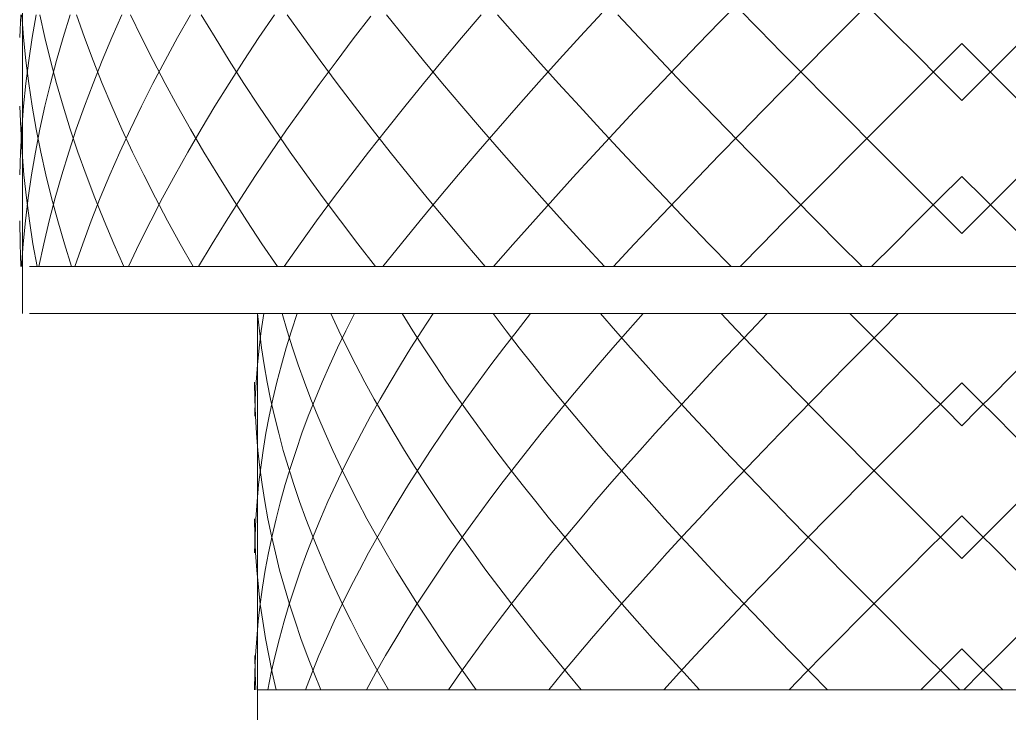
# Model space of a CAD drawing. Header units: millimetres. Extents: x -13140 to 14823, y 100 to 6213.
# Drawn here: x -2328.1 to -2117.5, y 2485 to 2632.5 of the extents above; entities that cross this region are included whole.
import ezdxf

# ---------------------------------------------------------------- set-up
doc = ezdxf.new("R2010")
doc.units = ezdxf.units.MM
doc.layers.add('E-LITE-EQPM', color=33, linetype='Continuous', lineweight=9)

# ---------------------------------------------------------------- blocks, each defined once
blk = doc.blocks.new('FP_33-ELEVAÇÃO 2 SUÍTE')
at = {"layer": 'E-LITE-EQPM'}
for p, q in [((5735.07, 2625.02), (5739.91, 2629.85)), ((5730.14, 2622.74), (5725.38, 2627.49)), ((5730.23, 2620.19), (5735.07, 2625.02)), ((5734.9, 2617.99), (5730.14, 2622.74)), ((5725.38, 2615.36), (5730.23, 2620.19)), ((5739.66, 2613.24), (5734.9, 2617.99)), ((5735.03, 2596.7), (5739.85, 2601.51)), ((5730.19, 2594.4), (5725.38, 2599.2)), ((5730.21, 2591.89), (5735.03, 2596.7)), ((5735.01, 2589.6), (5730.19, 2594.4)), ((5725.38, 2587.07), (5730.21, 2591.89)), ((5739.81, 2584.8), (5735.01, 2589.6))]:
    blk.add_line(p, q, dxfattribs=at)
blk = doc.blocks.new('FP_34-ELEVAÇÃO 2 SUÍTE')
at = {"layer": 'E-LITE-EQPM'}
for p, q in [((5525.38, 2770), (5525.38, 2580)), ((5673.79, 2632.03), (5678.39, 2636.76)), ((5701.69, 2632.09), (5706.41, 2636.83)), ((5524.84, 2628.72), (5525.01, 2633.59)), ((5525.61, 2628.72), (5525.23, 2633.59)), ((5527.45, 2628.72), (5528.3, 2633.59)), ((5530.13, 2628.72), (5529.07, 2633.59)), ((5534, 2628.72), (5535.52, 2633.59)), ((5538.56, 2628.72), (5536.84, 2633.59)), ((5544.38, 2628.72), (5546.54, 2633.59)), ((5550.72, 2628.72), (5548.37, 2633.59)), ((5558.37, 2628.72), (5561.13, 2633.59)), ((5566.37, 2628.72), (5563.43, 2633.59)), ((5575.7, 2628.72), (5579, 2633.59)), ((5585.19, 2628.72), (5581.73, 2633.59)), ((5606.8, 2628.72), (5602.9, 2633.59)), ((5618.88, 2628.67), (5623.04, 2633.54)), ((5630.79, 2628.72), (5626.51, 2633.59)), ((5644.21, 2629.01), (5648.73, 2633.92)), ((5656.67, 2628.72), (5652.1, 2633.59)), ((5682.27, 2630.4), (5677.57, 2635.21)), ((5710.85, 2629.85), (5706.02, 2634.69)), ((5595.8, 2628.44), (5599.55, 2633.28)), ((5669.22, 2627.3), (5673.79, 2632.03)), ((5696.98, 2627.36), (5701.69, 2632.09)), ((5687, 2625.58), (5682.27, 2630.4)), ((5715.69, 2625.02), (5710.85, 2629.85)), ((5526.1, 2623.85), (5525.61, 2628.72)), ((5526.72, 2623.85), (5527.45, 2628.72)), ((5531.31, 2623.85), (5530.13, 2628.72)), ((5532.6, 2623.85), (5534, 2628.72)), ((5540.4, 2623.85), (5538.56, 2628.72)), ((5542.33, 2623.85), (5544.38, 2628.72)), ((5553.17, 2623.85), (5550.72, 2628.72)), ((5555.72, 2623.85), (5558.37, 2628.72)), ((5569.39, 2623.85), (5566.37, 2628.72)), ((5572.49, 2623.85), (5575.7, 2628.72)), ((5588.72, 2623.85), (5585.19, 2628.72)), ((5592.13, 2623.59), (5595.8, 2628.44)), ((5610.78, 2623.85), (5606.8, 2628.72)), ((5614.77, 2623.81), (5618.88, 2628.67)), ((5635.13, 2623.85), (5630.79, 2628.72)), ((5639.74, 2624.11), (5644.21, 2629.01)), ((5661.28, 2623.85), (5656.67, 2628.72)), ((5664.68, 2622.57), (5669.22, 2627.3)), ((5692.29, 2622.62), (5696.98, 2627.36)), ((5720.62, 2622.74), (5725.38, 2627.49)), ((5691.74, 2620.77), (5687, 2625.58)), ((5720.53, 2620.19), (5715.69, 2625.02)), ((5526.1, 2618.97), (5526.72, 2623.85)), ((5526.72, 2618.97), (5526.1, 2623.85)), ((5531.31, 2618.97), (5532.6, 2623.85)), ((5532.6, 2618.97), (5531.31, 2623.85)), ((5540.39, 2618.97), (5542.33, 2623.85)), ((5542.34, 2618.97), (5540.4, 2623.85)), ((5553.16, 2618.97), (5555.72, 2623.85)), ((5555.73, 2618.97), (5553.17, 2623.85)), ((5569.38, 2618.97), (5572.49, 2623.85)), ((5572.51, 2618.97), (5569.39, 2623.85)), ((5588.54, 2618.75), (5592.13, 2623.59)), ((5592.34, 2618.97), (5588.72, 2623.85)), ((5610.73, 2618.94), (5614.77, 2623.81)), ((5614.82, 2618.97), (5610.78, 2623.85)), ((5639.52, 2618.97), (5635.13, 2623.85)), ((5635.32, 2619.21), (5639.74, 2624.11)), ((5665.93, 2618.97), (5661.28, 2623.85)), ((5660.18, 2617.84), (5664.68, 2622.57)), ((5687.61, 2617.89), (5692.29, 2622.62)), ((5696.51, 2615.96), (5691.74, 2620.77)), ((5715.86, 2617.99), (5720.62, 2622.74)), ((5525.6, 2614.1), (5526.1, 2618.97)), ((5527.45, 2614.1), (5526.72, 2618.97)), ((5530.13, 2614.1), (5531.31, 2618.97)), ((5534.01, 2614.1), (5532.6, 2618.97)), ((5538.55, 2614.1), (5540.39, 2618.97)), ((5544.39, 2614.1), (5542.34, 2618.97)), ((5550.71, 2614.1), (5553.16, 2618.97)), ((5558.39, 2614.1), (5555.73, 2618.97)), ((5566.35, 2614.1), (5569.38, 2618.97)), ((5575.72, 2614.1), (5572.51, 2618.97)), ((5585.03, 2613.91), (5588.54, 2618.75)), ((5596.03, 2614.1), (5592.34, 2618.97)), ((5606.76, 2614.07), (5610.73, 2618.94)), ((5618.93, 2614.1), (5614.82, 2618.97)), ((5630.96, 2614.31), (5635.32, 2619.21)), ((5643.96, 2614.1), (5639.52, 2618.97)), ((5670.61, 2614.1), (5665.93, 2618.97)), ((5725.38, 2615.36), (5720.53, 2620.19)), ((5655.71, 2613.11), (5660.18, 2617.84)), ((5682.96, 2613.15), (5687.61, 2617.89)), ((5711.1, 2613.24), (5715.86, 2617.99)), ((5701.3, 2611.14), (5696.51, 2615.96)), ((5525.01, 2609.23), (5524.84, 2614.1)), ((5525.23, 2609.23), (5525.6, 2614.1)), ((5528.3, 2609.23), (5527.45, 2614.1)), ((5529.07, 2609.23), (5530.13, 2614.1)), ((5535.53, 2609.23), (5534.01, 2614.1)), ((5536.83, 2609.23), (5538.55, 2614.1)), ((5546.55, 2609.23), (5544.39, 2614.1)), ((5548.36, 2609.23), (5550.71, 2614.1)), ((5561.14, 2609.23), (5558.39, 2614.1)), ((5563.42, 2609.23), (5566.35, 2614.1)), ((5579.01, 2609.23), (5575.72, 2614.1)), ((5581.6, 2609.06), (5585.03, 2613.91)), ((5599.81, 2609.23), (5596.03, 2614.1)), ((5602.86, 2609.2), (5606.76, 2614.07)), ((5623.11, 2609.23), (5618.93, 2614.1)), ((5626.65, 2609.41), (5630.96, 2614.31)), ((5648.45, 2609.23), (5643.96, 2614.1)), ((5651.28, 2608.38), (5655.71, 2613.11)), ((5675.33, 2609.23), (5670.61, 2614.1)), ((5678.33, 2608.41), (5682.96, 2613.15)), ((5706.36, 2608.49), (5711.1, 2613.24)), ((5706.1, 2606.33), (5701.3, 2611.14)), ((5524.97, 2604.36), (5525.23, 2609.23)), ((5525.29, 2604.36), (5525.01, 2609.23)), ((5528.12, 2604.36), (5529.07, 2609.23)), ((5529.27, 2604.36), (5528.3, 2609.23)), ((5535.22, 2604.36), (5536.83, 2609.23)), ((5537.17, 2604.36), (5535.53, 2609.23)), ((5546.11, 2604.36), (5548.36, 2609.23)), ((5548.82, 2604.36), (5546.55, 2609.23)), ((5560.59, 2604.36), (5563.42, 2609.23)), ((5564, 2604.36), (5561.14, 2609.23)), ((5578.25, 2604.22), (5581.6, 2609.06)), ((5582.4, 2604.36), (5579.01, 2609.23)), ((5599.03, 2604.34), (5602.86, 2609.2)), ((5603.65, 2604.36), (5599.81, 2609.23)), ((5622.4, 2604.51), (5626.65, 2609.41)), ((5627.34, 2604.36), (5623.11, 2609.23)), ((5646.89, 2603.65), (5651.28, 2608.38)), ((5652.98, 2604.36), (5648.45, 2609.23)), ((5673.72, 2603.68), (5678.33, 2608.41)), ((5680.07, 2604.36), (5675.33, 2609.23)), ((5701.62, 2603.74), (5706.36, 2608.49)), ((5710.91, 2601.51), (5706.1, 2606.33)), ((5524.83, 2599.49), (5524.97, 2604.36)), ((5525.69, 2599.49), (5525.29, 2604.36)), ((5527.3, 2599.49), (5528.12, 2604.36)), ((5530.35, 2599.49), (5529.27, 2604.36)), ((5533.72, 2599.49), (5535.22, 2604.36)), ((5538.91, 2599.49), (5537.17, 2604.36)), ((5543.98, 2599.49), (5546.11, 2604.36)), ((5551.19, 2599.49), (5548.82, 2604.36)), ((5557.85, 2599.49), (5560.59, 2604.36)), ((5566.95, 2599.49), (5564, 2604.36)), ((5575, 2599.38), (5578.25, 2604.22)), ((5585.87, 2599.49), (5582.4, 2604.36)), ((5595.28, 2599.47), (5599.03, 2604.34)), ((5607.57, 2599.49), (5603.65, 2604.36)), ((5618.21, 2599.61), (5622.4, 2604.51)), ((5631.63, 2599.49), (5627.34, 2604.36)), ((5657.56, 2599.49), (5652.98, 2604.36)), ((5684.84, 2599.49), (5680.07, 2604.36)), ((5642.55, 2598.92), (5646.89, 2603.65)), ((5669.15, 2598.94), (5673.72, 2603.68)), ((5696.9, 2598.99), (5701.62, 2603.74)), ((5715.73, 2596.7), (5710.91, 2601.51)), ((5526.21, 2594.62), (5525.69, 2599.49)), ((5526.59, 2594.62), (5527.3, 2599.49)), ((5531.55, 2594.62), (5530.35, 2599.49)), ((5532.34, 2594.62), (5533.72, 2599.49)), ((5540.77, 2594.62), (5538.91, 2599.49)), ((5541.94, 2594.62), (5543.98, 2599.49)), ((5553.66, 2594.62), (5551.19, 2599.49)), ((5555.21, 2594.62), (5557.85, 2599.49)), ((5569.99, 2594.62), (5566.95, 2599.49)), ((5571.83, 2594.53), (5575, 2599.38)), ((5589.42, 2594.62), (5585.87, 2599.49)), ((5591.6, 2594.6), (5595.28, 2599.47)), ((5611.56, 2594.62), (5607.57, 2599.49)), ((5614.09, 2594.7), (5618.21, 2599.61)), ((5635.98, 2594.62), (5631.63, 2599.49)), ((5638.26, 2594.19), (5642.55, 2598.92)), ((5662.18, 2594.62), (5657.56, 2599.49)), ((5664.61, 2594.21), (5669.15, 2598.94)), ((5689.64, 2594.62), (5684.84, 2599.49)), ((5692.2, 2594.25), (5696.9, 2598.99)), ((5720.57, 2594.4), (5725.38, 2599.2)), ((5720.55, 2591.89), (5715.73, 2596.7)), ((5525.99, 2589.74), (5526.59, 2594.62)), ((5526.85, 2589.74), (5526.21, 2594.62)), ((5531.07, 2589.74), (5532.34, 2594.62)), ((5532.87, 2589.74), (5531.55, 2594.62)), ((5540.02, 2589.74), (5541.94, 2594.62)), ((5542.73, 2589.74), (5540.77, 2594.62)), ((5552.68, 2589.74), (5555.21, 2594.62)), ((5556.24, 2589.74), (5553.66, 2594.62)), ((5568.75, 2589.69), (5571.83, 2594.53)), ((5573.12, 2589.74), (5569.99, 2594.62)), ((5588, 2589.73), (5591.6, 2594.6)), ((5593.05, 2589.74), (5589.42, 2594.62)), ((5610.03, 2589.8), (5614.09, 2594.7)), ((5615.62, 2589.74), (5611.56, 2594.62)), ((5634.01, 2589.46), (5638.26, 2594.19)), ((5640.38, 2589.74), (5635.98, 2594.62)), ((5660.1, 2589.47), (5664.61, 2594.21)), ((5666.83, 2589.74), (5662.18, 2594.62)), ((5687.51, 2589.5), (5692.2, 2594.25)), ((5694.46, 2589.74), (5689.64, 2594.62)), ((5715.75, 2589.6), (5720.57, 2594.4)), ((5725.38, 2587.07), (5720.55, 2591.89)), ((5524.87, 2584.87), (5524.8, 2589.74)), ((5525.52, 2584.87), (5525.99, 2589.74)), ((5527.61, 2584.87), (5526.85, 2589.74)), ((5529.91, 2584.87), (5531.07, 2589.74)), ((5534.3, 2584.87), (5532.87, 2589.74)), ((5538.21, 2584.87), (5540.02, 2589.74)), ((5544.8, 2584.87), (5542.73, 2589.74)), ((5550.24, 2584.87), (5552.68, 2589.74)), ((5558.91, 2584.87), (5556.24, 2589.74)), ((5565.76, 2584.84), (5568.75, 2589.69)), ((5576.35, 2584.87), (5573.12, 2589.74)), ((5584.49, 2584.87), (5588, 2589.73)), ((5596.76, 2584.87), (5593.05, 2589.74)), ((5606.05, 2584.9), (5610.03, 2589.8)), ((5619.74, 2584.87), (5615.62, 2589.74)), ((5629.81, 2584.73), (5634.01, 2589.46)), ((5644.83, 2584.87), (5640.38, 2589.74)), ((5655.63, 2584.74), (5660.1, 2589.47)), ((5671.52, 2584.87), (5666.83, 2589.74)), ((5682.84, 2584.75), (5687.51, 2589.5)), ((5699.29, 2584.87), (5694.46, 2589.74)), ((5710.95, 2584.8), (5715.75, 2589.6)), ((5602.13, 2580), (5606.05, 2584.9)), ((5525.05, 2580), (5524.87, 2584.87)), ((5525.17, 2580), (5525.52, 2584.87)), ((5528.48, 2580), (5527.61, 2584.87)), ((5528.88, 2580), (5529.91, 2584.87)), ((5535.84, 2580), (5534.3, 2584.87)), ((5536.51, 2580), (5538.21, 2584.87)), ((5546.98, 2580), (5544.8, 2584.87)), ((5547.91, 2580), (5550.24, 2584.87)), ((5561.69, 2580), (5558.91, 2584.87)), ((5562.86, 2580), (5565.76, 2584.84)), ((5579.66, 2580), (5576.35, 2584.87)), ((5581.06, 2580), (5584.49, 2584.87)), ((5600.55, 2580), (5596.76, 2584.87)), ((5623.92, 2580), (5619.74, 2584.87)), ((5625.67, 2580), (5629.81, 2584.73)), ((5649.32, 2580), (5644.83, 2584.87)), ((5651.19, 2580), (5655.63, 2584.74)), ((5676.24, 2580), (5671.52, 2584.87)), ((5678.2, 2580), (5682.84, 2584.75)), ((5704.15, 2580), (5699.29, 2584.87)), ((5706.15, 2580), (5710.95, 2584.8))]:
    blk.add_line(p, q, dxfattribs=at)
blk = doc.blocks.new('FP_35-ELEVAÇÃO 2 SUÍTE')
at = {"layer": 'E-LITE-EQPM'}
for p, q in [((5742.59, 2566.36), (5738.96, 2570)), ((5745.83, 2566.59), (5749.21, 2570)), ((5770.32, 2566.36), (5766.83, 2570)), ((5773.36, 2566.53), (5776.66, 2570)), ((5796.47, 2566.36), (5793.23, 2570)), ((5799.13, 2566.36), (5802.29, 2570)), ((5820.09, 2566.36), (5817.22, 2570)), ((5822.43, 2566.36), (5825.19, 2570)), ((5840.36, 2566.36), (5837.96, 2570)), ((5842.29, 2566.36), (5844.56, 2570)), ((5856.54, 2566.36), (5854.71, 2570)), ((5858.01, 2566.36), (5859.7, 2570)), ((5868.08, 2566.36), (5866.88, 2570)), ((5869.02, 2566.36), (5870.08, 2570)), ((5874.56, 2566.36), (5874.03, 2570)), ((5874.95, 2566.36), (5875.33, 2570)), ((5875.38, 2490), (5875.38, 2570)), ((5742.44, 2563.19), (5745.83, 2566.59)), ((5746.21, 2562.73), (5742.59, 2566.36)), ((5770.05, 2563.05), (5773.36, 2566.53)), ((5773.8, 2562.73), (5770.32, 2566.36)), ((5795.92, 2562.73), (5799.13, 2566.36)), ((5799.66, 2562.73), (5796.47, 2566.36)), ((5819.61, 2562.73), (5822.43, 2566.36)), ((5822.9, 2562.73), (5820.09, 2566.36)), ((5839.96, 2562.73), (5842.29, 2566.36)), ((5842.68, 2562.73), (5840.36, 2566.36)), ((5856.24, 2562.73), (5858.01, 2566.36)), ((5858.3, 2562.73), (5856.54, 2566.36)), ((5867.89, 2562.73), (5869.02, 2566.36)), ((5869.21, 2562.73), (5868.08, 2566.36)), ((5874.48, 2562.73), (5874.95, 2566.36)), ((5875.02, 2562.73), (5874.56, 2566.36)), ((5739.04, 2559.78), (5742.44, 2563.19)), ((5749.82, 2559.09), (5746.21, 2562.73)), ((5766.7, 2559.58), (5770.05, 2563.05)), ((5777.24, 2559.09), (5773.8, 2562.73)), ((5792.68, 2559.09), (5795.92, 2562.73)), ((5802.82, 2559.09), (5799.66, 2562.73)), ((5816.74, 2559.09), (5819.61, 2562.73)), ((5825.65, 2559.09), (5822.9, 2562.73)), ((5837.55, 2559.09), (5839.96, 2562.73)), ((5844.93, 2559.09), (5842.68, 2562.73)), ((5854.4, 2559.09), (5856.24, 2562.73)), ((5859.98, 2559.09), (5858.3, 2562.73)), ((5866.67, 2559.09), (5867.89, 2562.73)), ((5870.25, 2559.09), (5869.21, 2562.73)), ((5873.93, 2559.09), (5874.48, 2562.73)), ((5875.38, 2559.09), (5875.02, 2562.73)), ((5735.63, 2556.38), (5739.04, 2559.78)), ((5753.41, 2555.45), (5749.82, 2559.09)), ((5763.34, 2556.1), (5766.7, 2559.58)), ((5780.65, 2555.45), (5777.24, 2559.09)), ((5789.39, 2555.45), (5792.68, 2559.09)), ((5805.93, 2555.45), (5802.82, 2559.09)), ((5813.81, 2555.45), (5816.74, 2559.09)), ((5828.35, 2555.45), (5825.65, 2559.09)), ((5835.09, 2555.45), (5837.55, 2559.09)), ((5847.12, 2555.45), (5844.93, 2559.09)), ((5852.48, 2555.45), (5854.4, 2559.09)), ((5861.57, 2555.45), (5859.98, 2559.09)), ((5865.36, 2555.45), (5866.67, 2559.09)), ((5871.2, 2555.45), (5870.25, 2559.09)), ((5873.28, 2555.45), (5873.93, 2559.09)), ((5875.66, 2555.45), (5875.38, 2559.09)), ((5732.21, 2552.97), (5735.63, 2556.38)), ((5756.99, 2551.82), (5753.41, 2555.45)), ((5759.95, 2552.63), (5763.34, 2556.1)), ((5784.03, 2551.82), (5780.65, 2555.45)), ((5786.07, 2551.82), (5789.39, 2555.45)), ((5808.99, 2551.82), (5805.93, 2555.45)), ((5810.83, 2551.82), (5813.81, 2555.45)), ((5830.98, 2551.82), (5828.35, 2555.45)), ((5832.55, 2551.82), (5835.09, 2555.45)), ((5849.23, 2551.82), (5847.12, 2555.45)), ((5850.48, 2551.82), (5852.48, 2555.45)), ((5863.09, 2551.82), (5861.57, 2555.45)), ((5863.97, 2551.82), (5865.36, 2555.45)), ((5872.07, 2551.82), (5871.2, 2555.45)), ((5872.55, 2551.82), (5873.28, 2555.45)), ((5875.85, 2551.82), (5875.66, 2555.45)), ((5875.92, 2551.82), (5875.96, 2555.45)), ((5729.02, 2551.63), (5725.38, 2555.26)), ((5728.8, 2549.57), (5732.21, 2552.97)), ((5732.66, 2548.01), (5729.02, 2551.63)), ((5756.55, 2549.15), (5759.95, 2552.63)), ((5760.55, 2548.18), (5756.99, 2551.82)), ((5782.71, 2548.18), (5786.07, 2551.82)), ((5787.37, 2548.18), (5784.03, 2551.82)), ((5807.8, 2548.18), (5810.83, 2551.82)), ((5812, 2548.18), (5808.99, 2551.82)), ((5829.96, 2548.18), (5832.55, 2551.82)), ((5833.55, 2548.18), (5830.98, 2551.82)), ((5848.41, 2548.18), (5850.48, 2551.82)), ((5851.27, 2548.18), (5849.23, 2551.82)), ((5862.51, 2548.18), (5863.97, 2551.82)), ((5864.53, 2548.18), (5863.09, 2551.82)), ((5871.74, 2548.18), (5872.55, 2551.82)), ((5872.85, 2548.18), (5872.07, 2551.82)), ((5875.78, 2548.18), (5875.92, 2551.82)), ((5875.94, 2548.18), (5875.85, 2551.82)), ((5725.38, 2546.16), (5728.8, 2549.57)), ((5753.13, 2545.68), (5756.55, 2549.15)), ((5736.29, 2544.38), (5732.66, 2548.01)), ((5764.09, 2544.55), (5760.55, 2548.18)), ((5779.32, 2544.55), (5782.71, 2548.18)), ((5790.68, 2544.55), (5787.37, 2548.18)), ((5804.72, 2544.55), (5807.8, 2548.18)), ((5814.96, 2544.55), (5812, 2548.18)), ((5827.3, 2544.55), (5829.96, 2548.18)), ((5836.06, 2544.55), (5833.55, 2548.18)), ((5846.27, 2544.55), (5848.41, 2548.18)), ((5853.24, 2544.55), (5851.27, 2548.18)), ((5860.96, 2544.55), (5862.51, 2548.18)), ((5865.88, 2544.55), (5864.53, 2548.18)), ((5870.84, 2544.55), (5871.74, 2548.18)), ((5873.54, 2544.55), (5872.85, 2548.18)), ((5875.56, 2544.55), (5875.78, 2548.18)), ((5749.69, 2542.2), (5753.13, 2545.68)), ((5739.92, 2540.76), (5736.29, 2544.38)), ((5767.61, 2540.91), (5764.09, 2544.55)), ((5775.9, 2540.91), (5779.32, 2544.55)), ((5793.95, 2540.91), (5790.68, 2544.55)), ((5801.59, 2540.91), (5804.72, 2544.55)), ((5817.87, 2540.91), (5814.96, 2544.55)), ((5824.58, 2540.91), (5827.3, 2544.55)), ((5838.5, 2540.91), (5836.06, 2544.55)), ((5844.06, 2540.91), (5846.27, 2544.55)), ((5855.13, 2540.91), (5853.24, 2544.55)), ((5859.33, 2540.91), (5860.96, 2544.55)), ((5867.15, 2540.91), (5865.88, 2544.55)), ((5869.85, 2540.91), (5870.84, 2544.55)), ((5874.15, 2540.91), (5873.54, 2544.55)), ((5875.25, 2540.91), (5875.56, 2544.55)), ((5743.53, 2537.13), (5739.92, 2540.76)), ((5746.24, 2538.73), (5749.69, 2542.2)), ((5771.1, 2537.27), (5767.61, 2540.91)), ((5772.44, 2537.27), (5775.9, 2540.91)), ((5797.18, 2537.27), (5793.95, 2540.91)), ((5798.42, 2537.27), (5801.59, 2540.91)), ((5820.72, 2537.27), (5817.87, 2540.91)), ((5821.81, 2537.27), (5824.58, 2540.91)), ((5840.88, 2537.27), (5838.5, 2540.91)), ((5841.78, 2537.27), (5844.06, 2540.91)), ((5856.94, 2537.27), (5855.13, 2540.91)), ((5857.62, 2537.27), (5859.33, 2540.91)), ((5868.34, 2537.27), (5867.15, 2540.91)), ((5868.78, 2537.27), (5869.85, 2540.91)), ((5874.67, 2537.27), (5874.15, 2540.91)), ((5874.85, 2537.27), (5875.25, 2540.91)), ((5742.78, 2535.25), (5746.24, 2538.73)), ((5747.14, 2533.51), (5743.53, 2537.13)), ((5768.96, 2533.64), (5772.44, 2537.27)), ((5774.56, 2533.64), (5771.1, 2537.27)), ((5795.21, 2533.64), (5798.42, 2537.27)), ((5800.37, 2533.64), (5797.18, 2537.27)), ((5818.98, 2533.64), (5821.81, 2537.27)), ((5823.52, 2533.64), (5820.72, 2537.27)), ((5839.43, 2533.64), (5841.78, 2537.27)), ((5843.19, 2533.64), (5840.88, 2537.27)), ((5855.84, 2533.64), (5857.62, 2537.27)), ((5858.68, 2533.64), (5856.94, 2537.27)), ((5867.62, 2533.64), (5868.78, 2537.27)), ((5869.45, 2533.64), (5868.34, 2537.27)), ((5874.36, 2533.64), (5874.85, 2537.27)), ((5875.11, 2533.64), (5874.67, 2537.27)), ((5739.31, 2531.78), (5742.78, 2535.25)), ((5750.74, 2529.88), (5747.14, 2533.51)), ((5765.45, 2530), (5768.96, 2533.64)), ((5778, 2530), (5774.56, 2533.64)), ((5791.95, 2530), (5795.21, 2533.64)), ((5803.51, 2530), (5800.37, 2533.64)), ((5816.09, 2530), (5818.98, 2533.64)), ((5826.26, 2530), (5823.52, 2533.64)), ((5837.01, 2530), (5839.43, 2533.64)), ((5845.42, 2530), (5843.19, 2533.64)), ((5853.98, 2530), (5855.84, 2533.64)), ((5860.34, 2530), (5858.68, 2533.64)), ((5866.38, 2530), (5867.62, 2533.64)), ((5870.47, 2530), (5869.45, 2533.64)), ((5873.79, 2530), (5874.36, 2533.64)), ((5875.45, 2530), (5875.11, 2533.64)), ((5735.84, 2528.3), (5739.31, 2531.78)), ((5732.35, 2524.83), (5735.84, 2528.3)), ((5754.32, 2526.26), (5750.74, 2529.88)), ((5761.92, 2526.36), (5765.45, 2530)), ((5781.4, 2526.36), (5778, 2530)), ((5788.66, 2526.36), (5791.95, 2530)), ((5806.61, 2526.36), (5803.51, 2530)), ((5813.15, 2526.36), (5816.09, 2530)), ((5828.94, 2526.36), (5826.26, 2530)), ((5834.53, 2526.36), (5837.01, 2530)), ((5847.59, 2526.36), (5845.42, 2530)), ((5852.04, 2526.36), (5853.98, 2530)), ((5861.92, 2526.36), (5860.34, 2530)), ((5865.06, 2526.36), (5866.38, 2530)), ((5871.4, 2526.36), (5870.47, 2530)), ((5873.13, 2526.36), (5873.79, 2530)), ((5875.71, 2526.36), (5875.45, 2530)), ((5729.09, 2523.28), (5725.38, 2526.97)), ((5757.88, 2522.63), (5754.32, 2526.26)), ((5758.37, 2522.73), (5761.92, 2526.36)), ((5784.77, 2522.73), (5781.4, 2526.36)), ((5785.33, 2522.73), (5788.66, 2526.36)), ((5809.66, 2522.73), (5806.61, 2526.36)), ((5810.16, 2522.73), (5813.15, 2526.36)), ((5831.56, 2522.73), (5828.94, 2526.36)), ((5831.98, 2522.73), (5834.53, 2526.36)), ((5849.69, 2522.73), (5847.59, 2526.36)), ((5850.03, 2522.73), (5852.04, 2526.36)), ((5863.42, 2522.73), (5861.92, 2526.36)), ((5863.66, 2522.73), (5865.06, 2526.36)), ((5872.25, 2522.73), (5871.4, 2526.36)), ((5872.38, 2522.73), (5873.13, 2526.36)), ((5875.88, 2522.73), (5875.71, 2526.36)), ((5875.89, 2522.73), (5875.96, 2526.36)), ((5728.87, 2521.35), (5732.35, 2524.83)), ((5732.8, 2519.58), (5729.09, 2523.28)), ((5754.8, 2519.09), (5758.37, 2522.73)), ((5761.42, 2519), (5757.88, 2522.63)), ((5781.96, 2519.09), (5785.33, 2522.73)), ((5788.11, 2519.09), (5784.77, 2522.73)), ((5807.12, 2519.09), (5810.16, 2522.73)), ((5812.66, 2519.09), (5809.66, 2522.73)), ((5829.37, 2519.09), (5831.98, 2522.73)), ((5834.11, 2519.09), (5831.56, 2522.73)), ((5847.94, 2519.09), (5850.03, 2522.73)), ((5851.71, 2519.09), (5849.69, 2522.73)), ((5862.17, 2519.09), (5863.66, 2522.73)), ((5864.83, 2519.09), (5863.42, 2522.73)), ((5871.55, 2519.09), (5872.38, 2522.73)), ((5873.01, 2519.09), (5872.25, 2522.73)), ((5875.74, 2519.09), (5875.89, 2522.73)), ((5875.96, 2519.09), (5875.88, 2522.73)), ((5725.38, 2517.88), (5728.87, 2521.35)), ((5736.51, 2515.88), (5732.8, 2519.58)), ((5751.21, 2515.45), (5754.8, 2519.09)), ((5764.95, 2515.38), (5761.42, 2519)), ((5778.56, 2515.45), (5781.96, 2519.09)), ((5791.41, 2515.45), (5788.11, 2519.09)), ((5804.03, 2515.45), (5807.12, 2519.09)), ((5815.61, 2515.45), (5812.66, 2519.09)), ((5826.7, 2515.45), (5829.37, 2519.09)), ((5836.61, 2515.45), (5834.11, 2519.09)), ((5845.79, 2515.45), (5847.94, 2519.09)), ((5853.66, 2515.45), (5851.71, 2519.09)), ((5860.6, 2515.45), (5862.17, 2519.09)), ((5866.17, 2515.45), (5864.83, 2519.09)), ((5870.63, 2515.45), (5871.55, 2519.09)), ((5873.69, 2515.45), (5873.01, 2519.09)), ((5875.5, 2515.45), (5875.74, 2519.09)), ((5740.2, 2512.18), (5736.51, 2515.88)), ((5747.61, 2511.82), (5751.21, 2515.45)), ((5768.45, 2511.75), (5764.95, 2515.38)), ((5775.13, 2511.82), (5778.56, 2515.45)), ((5794.67, 2511.82), (5791.41, 2515.45)), ((5800.89, 2511.82), (5804.03, 2515.45)), ((5818.5, 2511.82), (5815.61, 2515.45)), ((5823.97, 2511.82), (5826.7, 2515.45)), ((5839.03, 2511.82), (5836.61, 2515.45)), ((5843.56, 2511.82), (5845.79, 2515.45)), ((5855.54, 2511.82), (5853.66, 2515.45)), ((5858.96, 2511.82), (5860.6, 2515.45)), ((5867.42, 2511.82), (5866.17, 2515.45)), ((5869.62, 2511.82), (5870.63, 2515.45)), ((5874.28, 2511.82), (5873.69, 2515.45)), ((5875.17, 2511.82), (5875.5, 2515.45)), ((5743.89, 2508.49), (5740.2, 2512.18)), ((5743.99, 2508.18), (5747.61, 2511.82)), ((5771.92, 2508.13), (5768.45, 2511.75)), ((5771.67, 2508.18), (5775.13, 2511.82)), ((5797.89, 2508.18), (5794.67, 2511.82)), ((5797.71, 2508.18), (5800.89, 2511.82)), ((5821.34, 2508.18), (5818.5, 2511.82)), ((5821.19, 2508.18), (5823.97, 2511.82)), ((5841.39, 2508.18), (5839.03, 2511.82)), ((5841.26, 2508.18), (5843.56, 2511.82)), ((5857.33, 2508.18), (5855.54, 2511.82)), ((5857.23, 2508.18), (5858.96, 2511.82)), ((5868.59, 2508.18), (5867.42, 2511.82)), ((5868.53, 2508.18), (5869.62, 2511.82)), ((5874.78, 2508.18), (5874.28, 2511.82)), ((5874.75, 2508.18), (5875.17, 2511.82)), ((5740.36, 2504.55), (5743.99, 2508.18)), ((5747.57, 2504.79), (5743.89, 2508.49)), ((5768.19, 2504.55), (5771.67, 2508.18)), ((5775.37, 2504.5), (5771.92, 2508.13)), ((5794.49, 2504.55), (5797.71, 2508.18)), ((5801.07, 2504.55), (5797.89, 2508.18)), ((5818.34, 2504.55), (5821.19, 2508.18)), ((5824.13, 2504.55), (5821.34, 2508.18)), ((5838.9, 2504.55), (5841.26, 2508.18)), ((5843.69, 2504.55), (5841.39, 2508.18)), ((5855.43, 2504.55), (5857.23, 2508.18)), ((5859.05, 2504.55), (5857.33, 2508.18)), ((5867.35, 2504.55), (5868.53, 2508.18)), ((5869.68, 2504.55), (5868.59, 2508.18)), ((5874.24, 2504.55), (5874.75, 2508.18)), ((5875.19, 2504.55), (5874.78, 2508.18)), ((5736.73, 2500.91), (5740.36, 2504.55)), ((5751.23, 2501.09), (5747.57, 2504.79)), ((5764.67, 2500.91), (5768.19, 2504.55)), ((5778.79, 2500.88), (5775.37, 2504.5)), ((5791.22, 2500.91), (5794.49, 2504.55)), ((5804.2, 2500.91), (5801.07, 2504.55)), ((5815.44, 2500.91), (5818.34, 2504.55)), ((5826.86, 2500.91), (5824.13, 2504.55)), ((5836.47, 2500.91), (5838.9, 2504.55)), ((5845.91, 2500.91), (5843.69, 2504.55)), ((5853.55, 2500.91), (5855.43, 2504.55)), ((5860.69, 2500.91), (5859.05, 2504.55)), ((5866.1, 2500.91), (5867.35, 2504.55)), ((5870.68, 2500.91), (5869.68, 2504.55)), ((5873.65, 2500.91), (5874.24, 2504.55)), ((5875.51, 2500.91), (5875.19, 2504.55)), ((5733.09, 2497.27), (5736.73, 2500.91)), ((5754.88, 2497.39), (5751.23, 2501.09)), ((5761.14, 2497.27), (5764.67, 2500.91)), ((5782.17, 2497.25), (5778.79, 2500.88)), ((5787.92, 2497.27), (5791.22, 2500.91)), ((5807.29, 2497.27), (5804.2, 2500.91)), ((5812.49, 2497.27), (5815.44, 2500.91)), ((5829.52, 2497.27), (5826.86, 2500.91)), ((5833.97, 2497.27), (5836.47, 2500.91)), ((5848.06, 2497.27), (5845.91, 2500.91)), ((5851.6, 2497.27), (5853.55, 2500.91)), ((5862.26, 2497.27), (5860.69, 2500.91)), ((5864.76, 2497.27), (5866.1, 2500.91)), ((5871.6, 2497.27), (5870.68, 2500.91)), ((5872.97, 2497.27), (5873.65, 2500.91)), ((5875.75, 2497.27), (5875.51, 2500.91)), ((5728.29, 2495.79), (5725.38, 2498.69)), ((5729.44, 2493.64), (5733.09, 2497.27)), ((5758.51, 2493.7), (5754.88, 2497.39)), ((5757.58, 2493.64), (5761.14, 2497.27)), ((5785.53, 2493.63), (5782.17, 2497.25)), ((5784.58, 2493.64), (5787.92, 2497.27)), ((5810.33, 2493.64), (5807.29, 2497.27)), ((5809.49, 2493.64), (5812.49, 2497.27)), ((5832.13, 2493.64), (5829.52, 2497.27)), ((5831.41, 2493.64), (5833.97, 2497.27)), ((5850.14, 2493.64), (5848.06, 2497.27)), ((5849.57, 2493.64), (5851.6, 2497.27)), ((5863.74, 2493.64), (5862.26, 2497.27)), ((5863.33, 2493.64), (5864.76, 2497.27)), ((5872.43, 2493.64), (5871.6, 2497.27)), ((5872.2, 2493.64), (5872.97, 2497.27)), ((5875.9, 2493.64), (5875.75, 2497.27)), ((5875.87, 2493.64), (5875.95, 2497.27)), ((5731.19, 2492.9), (5728.29, 2495.79)), ((5725.79, 2490), (5729.44, 2493.64)), ((5734.1, 2490), (5731.19, 2492.9)), ((5754.01, 2490), (5757.58, 2493.64)), ((5762.12, 2490), (5758.51, 2493.7)), ((5781.21, 2490), (5784.58, 2493.64)), ((5788.85, 2490), (5785.53, 2493.63)), ((5806.44, 2490), (5809.49, 2493.64)), ((5813.32, 2490), (5810.33, 2493.64)), ((5828.79, 2490), (5831.41, 2493.64)), ((5834.67, 2490), (5832.13, 2493.64)), ((5847.47, 2490), (5849.57, 2493.64)), ((5852.15, 2490), (5850.14, 2493.64)), ((5861.83, 2490), (5863.33, 2493.64)), ((5865.14, 2490), (5863.74, 2493.64)), ((5871.35, 2490), (5872.2, 2493.64)), ((5873.17, 2490), (5872.43, 2493.64)), ((5875.69, 2490), (5875.87, 2493.64)), ((5875.96, 2490), (5875.9, 2493.64))]:
    blk.add_line(p, q, dxfattribs=at)
blk = doc.blocks.new('FP_36-ELEVAÇÃO 2 SUÍTE')
at = {"layer": 'E-LITE-EQPM'}
for p, q in [((5575.38, 2570), (5575.38, 2490)), ((5575.81, 2566.36), (5575.43, 2570)), ((5576.19, 2566.36), (5576.73, 2570)), ((5581.74, 2566.36), (5580.68, 2570)), ((5582.68, 2566.36), (5583.88, 2570)), ((5592.75, 2566.36), (5591.06, 2570)), ((5594.21, 2566.36), (5596.05, 2570)), ((5608.47, 2566.36), (5606.2, 2570)), ((5610.4, 2566.36), (5612.8, 2570)), ((5628.33, 2566.36), (5625.57, 2570)), ((5630.67, 2566.36), (5633.54, 2570)), ((5651.63, 2566.36), (5648.47, 2570)), ((5654.29, 2566.36), (5657.53, 2570)), ((5677.4, 2566.53), (5674.1, 2570)), ((5680.44, 2566.36), (5683.93, 2570)), ((5704.93, 2566.59), (5701.55, 2570)), ((5708.17, 2566.36), (5711.8, 2570)), ((5575.74, 2562.73), (5576.19, 2566.36)), ((5576.28, 2562.73), (5575.81, 2566.36)), ((5581.55, 2562.73), (5582.68, 2566.36)), ((5582.87, 2562.73), (5581.74, 2566.36)), ((5592.46, 2562.73), (5594.21, 2566.36)), ((5594.52, 2562.73), (5592.75, 2566.36)), ((5608.08, 2562.73), (5610.4, 2566.36)), ((5610.8, 2562.73), (5608.47, 2566.36)), ((5627.86, 2562.73), (5630.67, 2566.36)), ((5631.15, 2562.73), (5628.33, 2566.36)), ((5651.1, 2562.73), (5654.29, 2566.36)), ((5654.84, 2562.73), (5651.63, 2566.36)), ((5676.96, 2562.73), (5680.44, 2566.36)), ((5680.71, 2563.05), (5677.4, 2566.53)), ((5704.55, 2562.73), (5708.17, 2566.36)), ((5708.32, 2563.19), (5704.93, 2566.59)), ((5575.38, 2559.09), (5575.74, 2562.73)), ((5576.83, 2559.09), (5576.28, 2562.73)), ((5580.51, 2559.09), (5581.55, 2562.73)), ((5584.09, 2559.09), (5582.87, 2562.73)), ((5590.78, 2559.09), (5592.46, 2562.73)), ((5596.36, 2559.09), (5594.52, 2562.73)), ((5605.83, 2559.09), (5608.08, 2562.73)), ((5613.21, 2559.09), (5610.8, 2562.73)), ((5625.11, 2559.09), (5627.86, 2562.73)), ((5634.02, 2559.09), (5631.15, 2562.73)), ((5647.94, 2559.09), (5651.1, 2562.73)), ((5658.08, 2559.09), (5654.84, 2562.73)), ((5673.52, 2559.09), (5676.96, 2562.73)), ((5684.06, 2559.58), (5680.71, 2563.05)), ((5700.94, 2559.09), (5704.55, 2562.73)), ((5711.72, 2559.78), (5708.32, 2563.19)), ((5715.13, 2556.38), (5711.72, 2559.78)), ((5575.1, 2555.45), (5575.38, 2559.09)), ((5577.48, 2555.45), (5576.83, 2559.09)), ((5579.56, 2555.45), (5580.51, 2559.09)), ((5585.4, 2555.45), (5584.09, 2559.09)), ((5589.19, 2555.45), (5590.78, 2559.09)), ((5598.28, 2555.45), (5596.36, 2559.09)), ((5603.64, 2555.45), (5605.83, 2559.09)), ((5615.67, 2555.45), (5613.21, 2559.09)), ((5622.41, 2555.45), (5625.11, 2559.09)), ((5636.95, 2555.45), (5634.02, 2559.09)), ((5644.83, 2555.45), (5647.94, 2559.09)), ((5661.37, 2555.45), (5658.08, 2559.09)), ((5670.11, 2555.45), (5673.52, 2559.09)), ((5687.42, 2556.1), (5684.06, 2559.58)), ((5697.35, 2555.45), (5700.94, 2559.09)), ((5574.84, 2551.82), (5574.8, 2555.45)), ((5574.91, 2551.82), (5575.1, 2555.45)), ((5578.21, 2551.82), (5577.48, 2555.45)), ((5578.69, 2551.82), (5579.56, 2555.45)), ((5586.79, 2551.82), (5585.4, 2555.45)), ((5587.67, 2551.82), (5589.19, 2555.45)), ((5600.28, 2551.82), (5598.28, 2555.45)), ((5601.53, 2551.82), (5603.64, 2555.45)), ((5618.21, 2551.82), (5615.67, 2555.45)), ((5619.78, 2551.82), (5622.41, 2555.45)), ((5639.93, 2551.82), (5636.95, 2555.45)), ((5641.77, 2551.82), (5644.83, 2555.45)), ((5664.69, 2551.82), (5661.37, 2555.45)), ((5666.73, 2551.82), (5670.11, 2555.45)), ((5690.81, 2552.63), (5687.42, 2556.1)), ((5693.77, 2551.82), (5697.35, 2555.45)), ((5718.55, 2552.97), (5715.13, 2556.38)), ((5721.74, 2551.63), (5725.38, 2555.26)), ((5574.81, 2548.18), (5574.91, 2551.82)), ((5574.98, 2548.18), (5574.84, 2551.82)), ((5577.91, 2548.18), (5578.69, 2551.82)), ((5579.02, 2548.18), (5578.21, 2551.82)), ((5586.23, 2548.18), (5587.67, 2551.82)), ((5588.25, 2548.18), (5586.79, 2551.82)), ((5599.49, 2548.18), (5601.53, 2551.82)), ((5602.35, 2548.18), (5600.28, 2551.82)), ((5617.21, 2548.18), (5619.78, 2551.82)), ((5620.8, 2548.18), (5618.21, 2551.82)), ((5638.76, 2548.18), (5641.77, 2551.82)), ((5642.96, 2548.18), (5639.93, 2551.82)), ((5663.39, 2548.18), (5666.73, 2551.82)), ((5668.05, 2548.18), (5664.69, 2551.82)), ((5690.21, 2548.18), (5693.77, 2551.82)), ((5694.21, 2549.15), (5690.81, 2552.63)), ((5718.1, 2548.01), (5721.74, 2551.63)), ((5721.96, 2549.57), (5718.55, 2552.97)), ((5697.63, 2545.68), (5694.21, 2549.15)), ((5725.38, 2546.16), (5721.96, 2549.57)), ((5575.2, 2544.55), (5574.98, 2548.18)), ((5577.22, 2544.55), (5577.91, 2548.18)), ((5579.92, 2544.55), (5579.02, 2548.18)), ((5584.88, 2544.55), (5586.23, 2548.18)), ((5589.8, 2544.55), (5588.25, 2548.18)), ((5597.52, 2544.55), (5599.49, 2548.18)), ((5604.49, 2544.55), (5602.35, 2548.18)), ((5614.7, 2544.55), (5617.21, 2548.18)), ((5623.46, 2544.55), (5620.8, 2548.18)), ((5635.8, 2544.55), (5638.76, 2548.18)), ((5646.04, 2544.55), (5642.96, 2548.18)), ((5660.08, 2544.55), (5663.39, 2548.18)), ((5671.44, 2544.55), (5668.05, 2548.18)), ((5686.67, 2544.55), (5690.21, 2548.18)), ((5714.47, 2544.38), (5718.1, 2548.01)), ((5701.07, 2542.2), (5697.63, 2545.68)), ((5575.51, 2540.91), (5575.2, 2544.55)), ((5576.61, 2540.91), (5577.22, 2544.55)), ((5580.91, 2540.91), (5579.92, 2544.55)), ((5583.61, 2540.91), (5584.88, 2544.55)), ((5591.43, 2540.91), (5589.8, 2544.55)), ((5595.63, 2540.91), (5597.52, 2544.55)), ((5606.7, 2540.91), (5604.49, 2544.55)), ((5612.26, 2540.91), (5614.7, 2544.55)), ((5626.18, 2540.91), (5623.46, 2544.55)), ((5632.89, 2540.91), (5635.8, 2544.55)), ((5649.17, 2540.91), (5646.04, 2544.55)), ((5656.81, 2540.91), (5660.08, 2544.55)), ((5674.86, 2540.91), (5671.44, 2544.55)), ((5683.15, 2540.91), (5686.67, 2544.55)), ((5710.84, 2540.76), (5714.47, 2544.38)), ((5575.91, 2537.27), (5575.51, 2540.91)), ((5576.09, 2537.27), (5576.61, 2540.91)), ((5581.98, 2537.27), (5580.91, 2540.91)), ((5582.42, 2537.27), (5583.61, 2540.91)), ((5593.14, 2537.27), (5591.43, 2540.91)), ((5593.82, 2537.27), (5595.63, 2540.91)), ((5608.98, 2537.27), (5606.7, 2540.91)), ((5609.88, 2537.27), (5612.26, 2540.91)), ((5628.95, 2537.27), (5626.18, 2540.91)), ((5630.04, 2537.27), (5632.89, 2540.91)), ((5652.34, 2537.27), (5649.17, 2540.91)), ((5653.58, 2537.27), (5656.81, 2540.91)), ((5678.32, 2537.27), (5674.86, 2540.91)), ((5679.66, 2537.27), (5683.15, 2540.91)), ((5704.52, 2538.73), (5701.07, 2542.2)), ((5707.23, 2537.13), (5710.84, 2540.76)), ((5707.98, 2535.25), (5704.52, 2538.73)), ((5575.65, 2533.64), (5576.09, 2537.27)), ((5576.4, 2533.64), (5575.91, 2537.27)), ((5581.31, 2533.64), (5582.42, 2537.27)), ((5583.14, 2533.64), (5581.98, 2537.27)), ((5592.08, 2533.64), (5593.82, 2537.27)), ((5594.92, 2533.64), (5593.14, 2537.27)), ((5607.57, 2533.64), (5609.88, 2537.27)), ((5611.33, 2533.64), (5608.98, 2537.27)), ((5627.24, 2533.64), (5630.04, 2537.27)), ((5631.78, 2533.64), (5628.95, 2537.27)), ((5650.39, 2533.64), (5653.58, 2537.27)), ((5655.55, 2533.64), (5652.34, 2537.27)), ((5676.2, 2533.64), (5679.66, 2537.27)), ((5681.8, 2533.64), (5678.32, 2537.27)), ((5703.62, 2533.51), (5707.23, 2537.13)), ((5711.45, 2531.78), (5707.98, 2535.25)), ((5575.31, 2530), (5575.65, 2533.64)), ((5576.97, 2530), (5576.4, 2533.64)), ((5580.29, 2530), (5581.31, 2533.64)), ((5584.38, 2530), (5583.14, 2533.64)), ((5590.42, 2530), (5592.08, 2533.64)), ((5596.78, 2530), (5594.92, 2533.64)), ((5605.34, 2530), (5607.57, 2533.64)), ((5613.75, 2530), (5611.33, 2533.64)), ((5624.5, 2530), (5627.24, 2533.64)), ((5634.67, 2530), (5631.78, 2533.64)), ((5647.25, 2530), (5650.39, 2533.64)), ((5658.81, 2530), (5655.55, 2533.64)), ((5672.76, 2530), (5676.2, 2533.64)), ((5685.31, 2530), (5681.8, 2533.64)), ((5700.02, 2529.88), (5703.62, 2533.51)), ((5714.92, 2528.3), (5711.45, 2531.78)), ((5575.05, 2526.36), (5575.31, 2530)), ((5577.63, 2526.36), (5576.97, 2530)), ((5579.36, 2526.36), (5580.29, 2530)), ((5585.7, 2526.36), (5584.38, 2530)), ((5588.84, 2526.36), (5590.42, 2530)), ((5598.72, 2526.36), (5596.78, 2530)), ((5603.17, 2526.36), (5605.34, 2530)), ((5616.23, 2526.36), (5613.75, 2530)), ((5621.82, 2526.36), (5624.5, 2530)), ((5637.61, 2526.36), (5634.67, 2530)), ((5644.15, 2526.36), (5647.25, 2530)), ((5662.1, 2526.36), (5658.81, 2530)), ((5669.36, 2526.36), (5672.76, 2530)), ((5688.84, 2526.36), (5685.31, 2530)), ((5696.44, 2526.26), (5700.02, 2529.88)), ((5718.41, 2524.83), (5714.92, 2528.3)), ((5574.87, 2522.73), (5574.8, 2526.36)), ((5574.88, 2522.73), (5575.05, 2526.36)), ((5578.38, 2522.73), (5577.63, 2526.36)), ((5578.51, 2522.73), (5579.36, 2526.36)), ((5587.1, 2522.73), (5585.7, 2526.36)), ((5587.34, 2522.73), (5588.84, 2526.36)), ((5600.73, 2522.73), (5598.72, 2526.36)), ((5601.07, 2522.73), (5603.17, 2526.36)), ((5618.78, 2522.73), (5616.23, 2526.36)), ((5619.2, 2522.73), (5621.82, 2526.36)), ((5640.6, 2522.73), (5637.61, 2526.36)), ((5641.1, 2522.73), (5644.15, 2526.36)), ((5665.43, 2522.73), (5662.1, 2526.36)), ((5665.99, 2522.73), (5669.36, 2526.36)), ((5692.39, 2522.73), (5688.84, 2526.36)), ((5692.88, 2522.63), (5696.44, 2526.26)), ((5721.67, 2523.28), (5725.38, 2526.97)), ((5721.89, 2521.35), (5718.41, 2524.83)), ((5574.8, 2519.09), (5574.88, 2522.73)), ((5575.02, 2519.09), (5574.87, 2522.73)), ((5577.75, 2519.09), (5578.51, 2522.73)), ((5579.21, 2519.09), (5578.38, 2522.73)), ((5585.93, 2519.09), (5587.34, 2522.73)), ((5588.59, 2519.09), (5587.1, 2522.73)), ((5599.05, 2519.09), (5601.07, 2522.73)), ((5602.82, 2519.09), (5600.73, 2522.73)), ((5616.65, 2519.09), (5619.2, 2522.73)), ((5621.39, 2519.09), (5618.78, 2522.73)), ((5638.1, 2519.09), (5641.1, 2522.73)), ((5643.64, 2519.09), (5640.6, 2522.73)), ((5662.65, 2519.09), (5665.99, 2522.73)), ((5668.8, 2519.09), (5665.43, 2522.73)), ((5689.34, 2519), (5692.88, 2522.63)), ((5695.96, 2519.09), (5692.39, 2522.73)), ((5717.96, 2519.58), (5721.67, 2523.28)), ((5714.25, 2515.88), (5717.96, 2519.58)), ((5725.38, 2517.88), (5721.89, 2521.35)), ((5575.26, 2515.45), (5575.02, 2519.09)), ((5577.07, 2515.45), (5577.75, 2519.09)), ((5580.13, 2515.45), (5579.21, 2519.09)), ((5584.59, 2515.45), (5585.93, 2519.09)), ((5590.16, 2515.45), (5588.59, 2519.09)), ((5597.1, 2515.45), (5599.05, 2519.09)), ((5604.97, 2515.45), (5602.82, 2519.09)), ((5614.15, 2515.45), (5616.65, 2519.09)), ((5624.06, 2515.45), (5621.39, 2519.09)), ((5635.15, 2515.45), (5638.1, 2519.09)), ((5646.73, 2515.45), (5643.64, 2519.09)), ((5659.35, 2515.45), (5662.65, 2519.09)), ((5672.2, 2515.45), (5668.8, 2519.09)), ((5685.81, 2515.38), (5689.34, 2519)), ((5699.55, 2515.45), (5695.96, 2519.09)), ((5575.59, 2511.82), (5575.26, 2515.45)), ((5576.48, 2511.82), (5577.07, 2515.45)), ((5581.14, 2511.82), (5580.13, 2515.45)), ((5583.34, 2511.82), (5584.59, 2515.45)), ((5591.8, 2511.82), (5590.16, 2515.45)), ((5595.22, 2511.82), (5597.1, 2515.45)), ((5607.2, 2511.82), (5604.97, 2515.45)), ((5611.73, 2511.82), (5614.15, 2515.45)), ((5626.79, 2511.82), (5624.06, 2515.45)), ((5632.26, 2511.82), (5635.15, 2515.45)), ((5649.87, 2511.82), (5646.73, 2515.45)), ((5656.09, 2511.82), (5659.35, 2515.45)), ((5675.63, 2511.82), (5672.2, 2515.45)), ((5682.31, 2511.75), (5685.81, 2515.38)), ((5703.15, 2511.82), (5699.55, 2515.45)), ((5710.56, 2512.18), (5714.25, 2515.88)), ((5576.01, 2508.18), (5575.59, 2511.82)), ((5575.98, 2508.18), (5576.48, 2511.82)), ((5582.23, 2508.18), (5581.14, 2511.82)), ((5582.17, 2508.18), (5583.34, 2511.82)), ((5593.53, 2508.18), (5591.8, 2511.82)), ((5593.43, 2508.18), (5595.22, 2511.82)), ((5609.5, 2508.18), (5607.2, 2511.82)), ((5609.37, 2508.18), (5611.73, 2511.82)), ((5629.57, 2508.18), (5626.79, 2511.82)), ((5629.42, 2508.18), (5632.26, 2511.82)), ((5653.05, 2508.18), (5649.87, 2511.82)), ((5652.87, 2508.18), (5656.09, 2511.82)), ((5679.09, 2508.18), (5675.63, 2511.82)), ((5678.84, 2508.13), (5682.31, 2511.75)), ((5706.77, 2508.18), (5703.15, 2511.82)), ((5706.87, 2508.49), (5710.56, 2512.18)), ((5575.57, 2504.55), (5575.98, 2508.18)), ((5576.52, 2504.55), (5576.01, 2508.18)), ((5581.08, 2504.55), (5582.17, 2508.18)), ((5583.41, 2504.55), (5582.23, 2508.18)), ((5591.71, 2504.55), (5593.43, 2508.18)), ((5595.33, 2504.55), (5593.53, 2508.18)), ((5607.07, 2504.55), (5609.37, 2508.18)), ((5611.86, 2504.55), (5609.5, 2508.18)), ((5626.63, 2504.55), (5629.42, 2508.18)), ((5632.42, 2504.55), (5629.57, 2508.18)), ((5649.69, 2504.55), (5652.87, 2508.18)), ((5656.27, 2504.55), (5653.05, 2508.18)), ((5675.39, 2504.5), (5678.84, 2508.13)), ((5682.57, 2504.55), (5679.09, 2508.18)), ((5703.19, 2504.79), (5706.87, 2508.49)), ((5710.4, 2504.55), (5706.77, 2508.18)), ((5575.24, 2500.91), (5575.57, 2504.55)), ((5577.11, 2500.91), (5576.52, 2504.55)), ((5580.08, 2500.91), (5581.08, 2504.55)), ((5584.66, 2500.91), (5583.41, 2504.55)), ((5590.07, 2500.91), (5591.71, 2504.55)), ((5597.21, 2500.91), (5595.33, 2504.55)), ((5604.85, 2500.91), (5607.07, 2504.55)), ((5614.29, 2500.91), (5611.86, 2504.55)), ((5623.9, 2500.91), (5626.63, 2504.55)), ((5635.32, 2500.91), (5632.42, 2504.55)), ((5646.56, 2500.91), (5649.69, 2504.55)), ((5659.54, 2500.91), (5656.27, 2504.55)), ((5671.97, 2500.88), (5675.39, 2504.5)), ((5686.09, 2500.91), (5682.57, 2504.55)), ((5699.53, 2501.09), (5703.19, 2504.79)), ((5714.03, 2500.91), (5710.4, 2504.55)), ((5575.01, 2497.27), (5575.24, 2500.91)), ((5577.79, 2497.27), (5577.11, 2500.91)), ((5579.16, 2497.27), (5580.08, 2500.91)), ((5586, 2497.27), (5584.66, 2500.91)), ((5588.5, 2497.27), (5590.07, 2500.91)), ((5599.16, 2497.27), (5597.21, 2500.91)), ((5602.7, 2497.27), (5604.85, 2500.91)), ((5616.79, 2497.27), (5614.29, 2500.91)), ((5621.24, 2497.27), (5623.9, 2500.91)), ((5638.27, 2497.27), (5635.32, 2500.91)), ((5643.47, 2497.27), (5646.56, 2500.91)), ((5662.84, 2497.27), (5659.54, 2500.91)), ((5668.59, 2497.25), (5671.97, 2500.88)), ((5689.62, 2497.27), (5686.09, 2500.91)), ((5695.88, 2497.39), (5699.53, 2501.09)), ((5717.67, 2497.27), (5714.03, 2500.91)), ((5722.47, 2495.79), (5725.38, 2498.69)), ((5574.89, 2493.64), (5574.81, 2497.27)), ((5574.86, 2493.64), (5575.01, 2497.27)), ((5578.56, 2493.64), (5577.79, 2497.27)), ((5578.33, 2493.64), (5579.16, 2497.27)), ((5587.43, 2493.64), (5586, 2497.27)), ((5587.02, 2493.64), (5588.5, 2497.27)), ((5601.19, 2493.64), (5599.16, 2497.27)), ((5600.62, 2493.64), (5602.7, 2497.27)), ((5619.35, 2493.64), (5616.79, 2497.27)), ((5618.63, 2493.64), (5621.24, 2497.27)), ((5641.27, 2493.64), (5638.27, 2497.27)), ((5640.43, 2493.64), (5643.47, 2497.27)), ((5666.18, 2493.64), (5662.84, 2497.27)), ((5665.23, 2493.63), (5668.59, 2497.25)), ((5693.18, 2493.64), (5689.62, 2497.27)), ((5692.25, 2493.7), (5695.88, 2497.39)), ((5721.32, 2493.64), (5717.67, 2497.27)), ((5719.57, 2492.9), (5722.47, 2495.79)), ((5574.8, 2490), (5574.86, 2493.64)), ((5575.06, 2490), (5574.89, 2493.64)), ((5577.59, 2490), (5578.33, 2493.64)), ((5579.41, 2490), (5578.56, 2493.64)), ((5585.62, 2490), (5587.02, 2493.64)), ((5588.93, 2490), (5587.43, 2493.64)), ((5598.61, 2490), (5600.62, 2493.64)), ((5603.29, 2490), (5601.19, 2493.64)), ((5616.09, 2490), (5618.63, 2493.64)), ((5621.97, 2490), (5619.35, 2493.64)), ((5637.44, 2490), (5640.43, 2493.64)), ((5644.32, 2490), (5641.27, 2493.64)), ((5661.91, 2490), (5665.23, 2493.63)), ((5669.55, 2490), (5666.18, 2493.64)), ((5688.64, 2490), (5692.25, 2493.7)), ((5696.75, 2490), (5693.18, 2493.64)), ((5716.66, 2490), (5719.57, 2492.9)), ((5724.97, 2490), (5721.32, 2493.64))]:
    blk.add_line(p, q, dxfattribs=at)
blk = doc.blocks.new('PENDENTE ITACARÉ - PENDENTE ITACARÉ-4645809-ELEVAÇÃO 2 SUÍTE')
at = {"layer": 'E-LITE-EQPM'}
for p, q in [((5525.38, 2580), (5525.38, 2570)), ((5725.38, 2580), (5526.84, 2580)), ((5526.84, 2580), (5725.38, 2580)), ((5923.92, 2580), (5725.38, 2580)), ((5725.38, 2580), (5923.92, 2580)), ((5725.38, 2570), (5526.84, 2570)), ((5923.92, 2570), (5725.38, 2570)), ((5725.38, 2490), (5575.38, 2490)), ((5575.38, 2490), (5575.38, 2480)), ((5575.38, 2490), (5725.38, 2490)), ((5875.38, 2490), (5725.38, 2490)), ((5725.38, 2490), (5875.38, 2490))]:
    blk.add_line(p, q, dxfattribs=at)
for name in ['FP_34-ELEVAÇÃO 2 SUÍTE', 'FP_33-ELEVAÇÃO 2 SUÍTE', 'FP_36-ELEVAÇÃO 2 SUÍTE', 'FP_35-ELEVAÇÃO 2 SUÍTE']:
    blk.add_blockref(name, (0, 0), dxfattribs=at)

msp = doc.modelspace()

# ---------------------------------------------------------------- block references
at = {"layer": 'E-LITE-EQPM'}
msp.add_blockref('PENDENTE ITACARÉ - PENDENTE ITACARÉ-4645809-ELEVAÇÃO 2 SUÍTE', (-7852.941, 0), dxfattribs=at)

doc.saveas('drawing.dxf')
